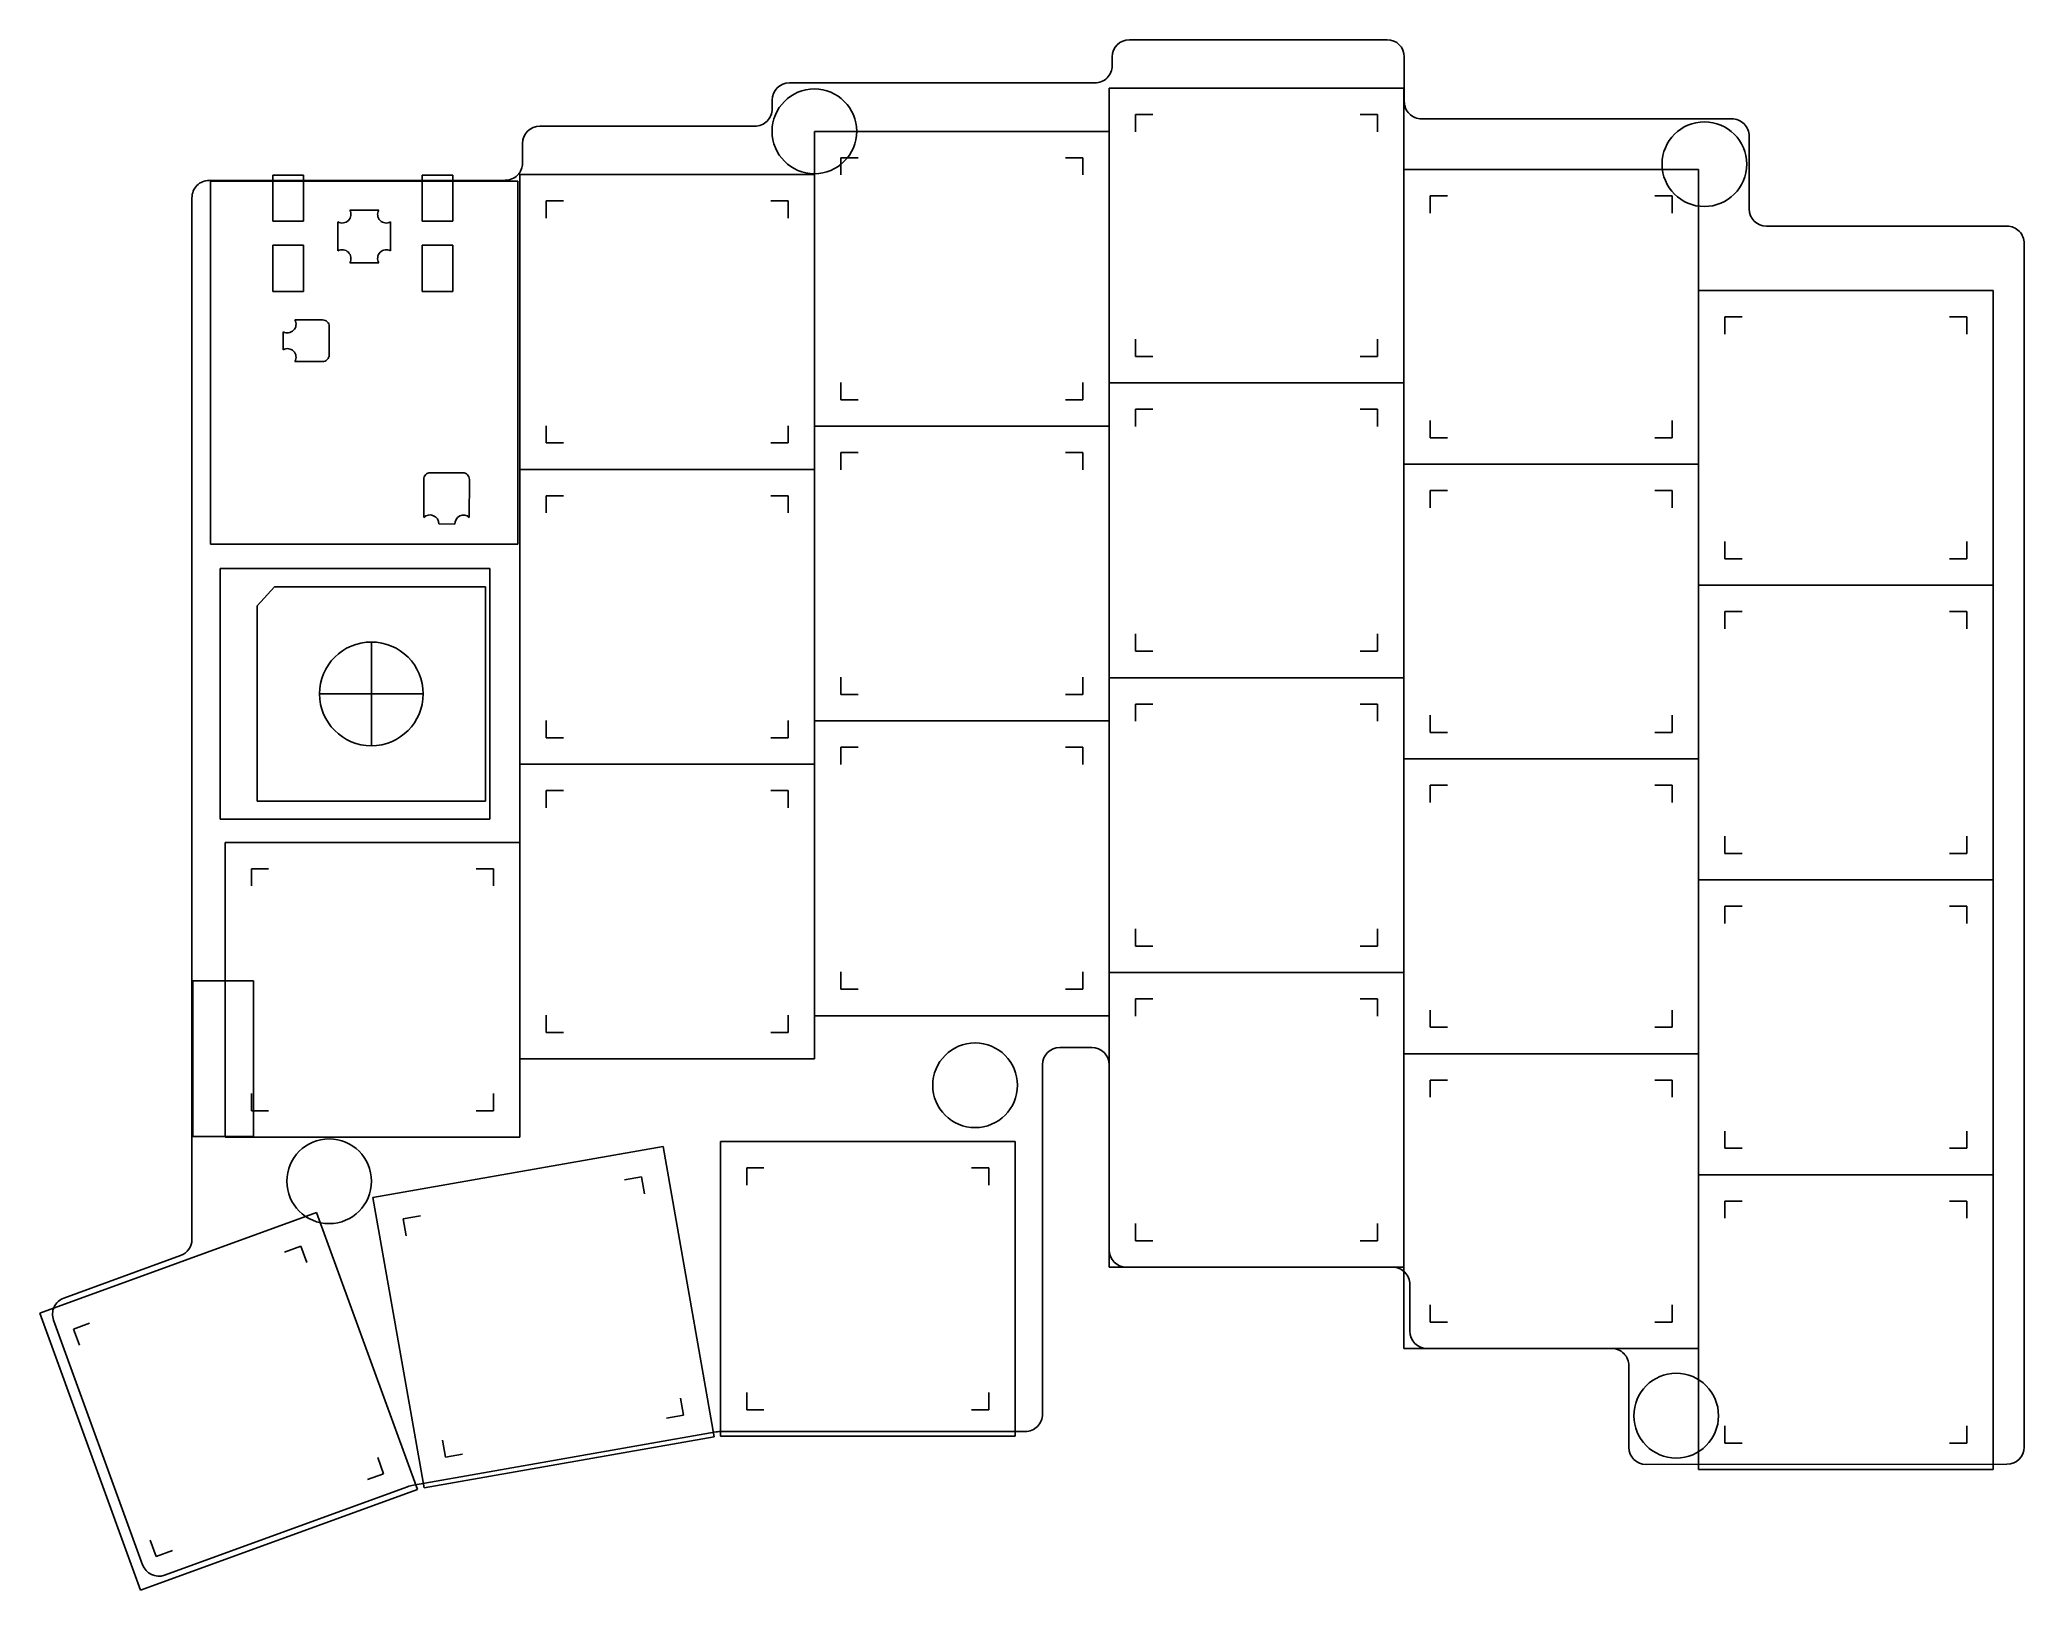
# Model space of a CAD drawing. Extents: x 96 to 210, y -140 to -50.
import ezdxf

# ---------------------------------------------------------------- set-up
doc = ezdxf.new("R2010")
doc.units = 0
doc.layers.add('BLACK', color=7, linetype='CONTINUOUS')

msp = doc.modelspace()

# ---------------------------------------------------------------- linework, layer by layer
at = {"layer": 'BLACK', "linetype": 'CONTINUOUS'}
for p, q in [((158.549997, -49.98), (173.45, -49.98)), ((157.549997, -51.48), (157.549997, -50.98)), ((174.45, -50.98), (174.45, -53.56)), ((138.88, -52.48), (156.549997, -52.48)), ((157.3775, -69.8325), (157.3775, -52.7825)), ((157.3775, -52.7825), (174.4275, -52.7825)), ((174.4275, -52.7825), (174.4275, -69.8325)), ((137.88, -53.979995), (137.88, -53.48)), ((124.44, -54.98), (136.88, -54.979995)), ((158.9, -54.305), (158.9, -55.305)), ((159.9, -54.305), (158.9, -54.305)), ((171.9, -54.305), (172.9, -54.305)), ((172.9, -54.305), (172.9, -55.305)), ((175.45, -54.56), (193.4, -54.56)), ((123.44, -57.11), (123.44, -55.98)), ((140.3275, -72.3327), (140.3275, -55.2827)), ((140.3275, -55.2827), (157.3775, -55.2827)), ((157.3775, -55.2827), (157.3775, -72.3327)), ((194.4, -55.56), (194.4, -59.77)), ((141.85, -56.8052), (141.85, -57.8052)), ((142.85, -56.8052), (141.85, -56.8052)), ((154.85, -56.8052), (155.85, -56.8052)), ((155.85, -56.8052), (155.85, -57.8052)), ((122.44, -58.11), (105.31, -58.12)), ((123.17, -58.16), (105.39, -58.16)), ((105.39, -58.16), (105.39, -79.16)), ((108.994189, -60.477187), (108.994189, -57.810187)), ((108.994189, -57.810187), (110.772189, -57.810187)), ((110.772189, -57.810187), (110.772189, -60.477187)), ((117.630197, -57.810187), (119.408197, -57.810187)), ((117.630197, -60.477187), (117.630197, -57.810187)), ((119.408197, -57.810187), (119.408197, -60.477187)), ((123.17, -79.16), (123.17, -58.16)), ((123.2775, -74.833), (123.2775, -57.783)), ((123.2775, -57.783), (140.3275, -57.783)), ((140.3275, -57.783), (140.3275, -74.833)), ((174.4275, -74.533), (174.4275, -57.483)), ((174.4275, -57.483), (191.4775, -57.483)), ((191.4775, -57.483), (191.4775, -74.533)), ((104.307992, -119.370303), (104.31, -59.12)), ((124.8, -59.3055), (124.8, -60.3055)), ((125.8, -59.3055), (124.8, -59.3055)), ((137.8, -59.3055), (138.8, -59.3055)), ((138.8, -59.3055), (138.8, -60.3055)), ((175.95, -59.0055), (175.95, -60.0055)), ((176.95, -59.0055), (175.95, -59.0055)), ((188.95, -59.0055), (189.95, -59.0055)), ((189.95, -59.0055), (189.95, -60.0055)), ((110.772189, -60.477187), (108.994189, -60.477187)), ((112.756, -62.1962), (112.756, -60.5198)), ((113.4418, -59.834), (115.1182, -59.834)), ((115.804, -62.1962), (115.804, -60.5198)), ((119.408197, -60.477187), (117.630197, -60.477187)), ((195.4, -60.77), (209.32, -60.77)), ((108.994189, -61.874187), (110.772189, -61.874187)), ((108.994189, -64.541187), (108.994189, -61.874187)), ((110.772189, -61.874187), (110.772189, -64.541187)), ((117.630197, -61.874187), (119.408197, -61.874187)), ((117.630197, -64.541187), (117.630197, -61.874187)), ((119.408197, -61.874187), (119.408197, -64.541187)), ((210.32, -61.77), (210.318, -131.383)), ((113.4418, -62.882), (115.1182, -62.882)), ((110.772189, -64.541187), (108.994189, -64.541187)), ((119.408197, -64.541187), (117.630197, -64.541187)), ((191.4775, -81.5325), (191.4775, -64.4825)), ((191.4775, -64.4825), (208.5275, -64.4825)), ((208.5275, -64.4825), (208.5275, -81.5325)), ((110.2699, -66.187), (111.8701, -66.187)), ((112.2511, -66.568), (112.248, -68.216)), ((193, -66.005), (193, -67.005)), ((194, -66.005), (193, -66.005)), ((206, -66.005), (207, -66.005)), ((207, -66.005), (207, -67.005)), ((109.5841, -67.9142), (109.5841, -66.8728)), ((158.9, -67.305), (158.9, -68.305)), ((172.9, -67.305), (172.9, -68.305)), ((111.8571, -68.597), (110.2699, -68.6)), ((158.9, -68.305), (159.9, -68.305)), ((172.9, -68.305), (171.9, -68.305)), ((141.85, -69.8052), (141.85, -70.8052)), ((155.85, -69.8052), (155.85, -70.8052)), ((174.4275, -69.8325), (157.3775, -69.8325)), ((157.3775, -86.8825), (157.3775, -69.8325)), ((157.3775, -69.8325), (174.4275, -69.8325)), ((174.4275, -69.8325), (174.4275, -86.8825)), ((141.85, -70.8052), (142.85, -70.8052)), ((155.85, -70.8052), (154.85, -70.8052)), ((124.8, -72.3055), (124.8, -73.3055)), ((138.8, -72.3055), (138.8, -73.3055)), ((157.3775, -72.3327), (140.3275, -72.3327)), ((140.3275, -89.3827), (140.3275, -72.3327)), ((140.3275, -72.3327), (157.3775, -72.3327)), ((157.3775, -72.3327), (157.3775, -89.3827)), ((158.9, -71.355), (158.9, -72.355)), ((159.9, -71.355), (158.9, -71.355)), ((171.9, -71.355), (172.9, -71.355)), ((172.9, -71.355), (172.9, -72.355)), ((175.95, -72.0055), (175.95, -73.0055)), ((189.95, -72.0055), (189.95, -73.0055)), ((124.8, -73.3055), (125.8, -73.3055)), ((138.8, -73.3055), (137.8, -73.3055)), ((175.95, -73.0055), (176.95, -73.0055)), ((189.95, -73.0055), (188.95, -73.0055)), ((141.85, -73.8552), (141.85, -74.8552)), ((142.85, -73.8552), (141.85, -73.8552)), ((154.85, -73.8552), (155.85, -73.8552)), ((155.85, -73.8552), (155.85, -74.8552)), ((191.4775, -74.533), (174.4275, -74.533)), ((174.4275, -91.583), (174.4275, -74.533)), ((174.4275, -74.533), (191.4775, -74.533)), ((191.4775, -74.533), (191.4775, -91.583)), ((117.723421, -77.614281), (117.719, -75.410006)), ((118.1, -75.029006), (119.979999, -75.029001)), ((120.360999, -75.410001), (120.356052, -77.607617)), ((123.2775, -91.883), (123.2775, -74.833)), ((123.2775, -74.833), (140.3275, -74.833)), ((140.3275, -74.833), (123.2775, -74.833)), ((140.3275, -74.833), (140.3275, -91.883)), ((124.8, -76.3555), (124.8, -77.3555)), ((125.8, -76.3555), (124.8, -76.3555)), ((137.8, -76.3555), (138.8, -76.3555)), ((138.8, -76.3555), (138.8, -77.3555)), ((175.95, -76.0555), (175.95, -77.0555)), ((176.95, -76.0555), (175.95, -76.0555)), ((188.95, -76.0555), (189.95, -76.0555)), ((189.95, -76.0555), (189.95, -77.0555)), ((119.519096, -78.006362), (118.590693, -77.989575)), ((105.39, -79.16), (123.17, -79.16)), ((193, -79.005), (193, -80.005)), ((207, -79.005), (207, -80.005)), ((193, -80.005), (194, -80.005)), ((207, -80.005), (206, -80.005)), ((105.94, -80.57), (105.94, -95.07)), ((105.94, -80.57), (121.54, -80.57)), ((121.54, -95.07), (121.54, -80.57)), ((108.09, -82.72), (109.09, -81.62)), ((109.09, -81.62), (121.29, -81.62)), ((121.29, -81.62), (121.29, -94.02)), ((208.5275, -81.5325), (191.4775, -81.5325)), ((191.4775, -98.5825), (191.4775, -81.5325)), ((191.4775, -81.5325), (208.5275, -81.5325)), ((208.5275, -81.5325), (208.5275, -98.5825)), ((108.09, -94.02), (108.09, -82.72)), ((193, -83.055), (193, -84.055)), ((194, -83.055), (193, -83.055)), ((206, -83.055), (207, -83.055)), ((207, -83.055), (207, -84.055)), ((114.69, -84.82), (114.69, -90.82)), ((158.9, -84.355), (158.9, -85.355)), ((172.9, -84.355), (172.9, -85.355)), ((158.9, -85.355), (159.9, -85.355)), ((172.9, -85.355), (171.9, -85.355)), ((141.85, -86.8552), (141.85, -87.8552)), ((155.85, -86.8552), (155.85, -87.8552)), ((157.3775, -103.9325), (157.3775, -86.8825)), ((157.3775, -86.8825), (174.4275, -86.8825)), ((174.4275, -86.8825), (157.3775, -86.8825)), ((174.4275, -86.8825), (174.4275, -103.9325)), ((111.69, -87.82), (117.69, -87.82)), ((141.85, -87.8552), (142.85, -87.8552)), ((155.85, -87.8552), (154.85, -87.8552)), ((158.9, -88.405), (158.9, -89.405)), ((159.9, -88.405), (158.9, -88.405)), ((171.9, -88.405), (172.9, -88.405)), ((172.9, -88.405), (172.9, -89.405)), ((124.8, -89.3555), (124.8, -90.3555)), ((138.8, -89.3555), (138.8, -90.3555)), ((140.3275, -106.4327), (140.3275, -89.3827)), ((140.3275, -89.3827), (157.3775, -89.3827)), ((157.3775, -89.3827), (140.3275, -89.3827)), ((157.3775, -89.3827), (157.3775, -106.4327)), ((175.95, -89.0555), (175.95, -90.0555)), ((189.95, -89.0555), (189.95, -90.0555)), ((124.8, -90.3555), (125.8, -90.3555)), ((138.8, -90.3555), (137.8, -90.3555)), ((175.95, -90.0555), (176.95, -90.0555)), ((189.95, -90.0555), (188.95, -90.0555)), ((141.85, -90.9052), (141.85, -91.9052)), ((142.85, -90.9052), (141.85, -90.9052)), ((154.85, -90.9052), (155.85, -90.9052)), ((155.85, -90.9052), (155.85, -91.9052)), ((174.4275, -108.633), (174.4275, -91.583)), ((174.4275, -91.583), (191.4775, -91.583)), ((191.4775, -91.583), (174.4275, -91.583)), ((191.4775, -91.583), (191.4775, -108.633)), ((140.3275, -91.883), (123.2775, -91.883)), ((123.2775, -108.933), (123.2775, -91.883)), ((123.2775, -91.883), (140.3275, -91.883)), ((140.3275, -91.883), (140.3275, -108.933)), ((121.29, -94.02), (108.09, -94.02)), ((124.8, -93.4055), (124.8, -94.4055)), ((125.8, -93.4055), (124.8, -93.4055)), ((137.8, -93.4055), (138.8, -93.4055)), ((138.8, -93.4055), (138.8, -94.4055)), ((175.95, -93.1055), (175.95, -94.1055)), ((176.95, -93.1055), (175.95, -93.1055)), ((188.95, -93.1055), (189.95, -93.1055)), ((189.95, -93.1055), (189.95, -94.1055)), ((121.54, -95.07), (105.94, -95.07)), ((106.2275, -113.4575), (106.2275, -96.4075)), ((106.2275, -96.4075), (123.2775, -96.4075)), ((123.2775, -96.4075), (123.2775, -113.4575)), ((193, -96.055), (193, -97.055)), ((207, -96.055), (207, -97.055)), ((193, -97.055), (194, -97.055)), ((207, -97.055), (206, -97.055)), ((107.75, -97.93), (107.75, -98.93)), ((108.75, -97.93), (107.75, -97.93)), ((120.75, -97.93), (121.75, -97.93)), ((121.75, -97.93), (121.75, -98.93)), ((208.5275, -98.5825), (191.4775, -98.5825)), ((191.4775, -115.6325), (191.4775, -98.5825)), ((191.4775, -98.5825), (208.5275, -98.5825)), ((208.5275, -98.5825), (208.5275, -115.6325)), ((193, -100.105), (193, -101.105)), ((194, -100.105), (193, -100.105)), ((206, -100.105), (207, -100.105)), ((207, -100.105), (207, -101.105)), ((158.9, -101.405), (158.9, -102.405)), ((172.9, -101.405), (172.9, -102.405)), ((158.9, -102.405), (159.9, -102.405)), ((172.9, -102.405), (171.9, -102.405)), ((104.37, -104.42), (107.87, -104.42)), ((104.37, -113.42), (104.37, -104.42)), ((107.87, -104.42), (107.87, -113.42)), ((141.85, -103.9052), (141.85, -104.9052)), ((155.85, -103.9052), (155.85, -104.9052)), ((174.4275, -103.9325), (157.3775, -103.9325)), ((157.3775, -120.9825), (157.3775, -103.9325)), ((157.3775, -103.9325), (174.4275, -103.9325)), ((174.4275, -103.9325), (174.4275, -120.9825)), ((141.85, -104.9052), (142.85, -104.9052)), ((155.85, -104.9052), (154.85, -104.9052)), ((158.9, -105.455), (158.9, -106.455)), ((159.9, -105.455), (158.9, -105.455)), ((171.9, -105.455), (172.9, -105.455)), ((172.9, -105.455), (172.9, -106.455)), ((124.8, -106.4055), (124.8, -107.4055)), ((138.8, -106.4055), (138.8, -107.4055)), ((157.3775, -106.4327), (140.3275, -106.4327)), ((175.95, -106.1055), (175.95, -107.1055)), ((189.95, -106.1055), (189.95, -107.1055)), ((124.8, -107.4055), (125.8, -107.4055)), ((138.8, -107.4055), (137.8, -107.4055)), ((175.95, -107.1055), (176.95, -107.1055)), ((189.95, -107.1055), (188.95, -107.1055)), ((140.3275, -108.933), (123.2775, -108.933)), ((154.52, -108.27), (156.37, -108.27)), ((191.4775, -108.633), (174.4275, -108.633)), ((174.4275, -125.683), (174.4275, -108.633)), ((174.4275, -108.633), (191.4775, -108.633)), ((191.4775, -108.633), (191.4775, -125.683)), ((153.522874, -129.482874), (153.52, -109.27)), ((157.37, -109.27), (157.37, -119.98)), ((175.95, -110.1555), (175.95, -111.1555)), ((176.95, -110.1555), (175.95, -110.1555)), ((188.95, -110.1555), (189.95, -110.1555)), ((189.95, -110.1555), (189.95, -111.1555)), ((107.75, -110.93), (107.75, -111.93)), ((121.75, -110.93), (121.75, -111.93)), ((107.75, -111.93), (108.75, -111.93)), ((121.75, -111.93), (120.75, -111.93)), ((107.87, -113.42), (104.37, -113.42)), ((123.2775, -113.4575), (106.2275, -113.4575)), ((193, -113.105), (193, -114.105)), ((207, -113.105), (207, -114.105)), ((114.777032, -116.956448), (131.568005, -113.995746)), ((131.568005, -113.995746), (134.528706, -130.786718)), ((134.8825, -130.7625), (134.8825, -113.7125)), ((134.8825, -113.7125), (151.9325, -113.7125)), ((151.9325, -113.7125), (151.9325, -130.7625)), ((193, -114.105), (194, -114.105)), ((207, -114.105), (206, -114.105)), ((129.343282, -115.934012), (130.32809, -115.760363)), ((130.32809, -115.760363), (130.501738, -116.745171)), ((136.405, -115.235), (136.405, -116.235)), ((137.405, -115.235), (136.405, -115.235)), ((149.405, -115.235), (150.405, -115.235)), ((150.405, -115.235), (150.405, -116.235)), ((191.4775, -132.6825), (191.4775, -115.6325)), ((191.4775, -115.6325), (208.5275, -115.6325)), ((208.5275, -115.6325), (191.4775, -115.6325)), ((208.5275, -115.6325), (208.5275, -132.6825)), ((117.737734, -133.74742), (114.777032, -116.956448)), ((95.503038, -123.64875), (111.524797, -117.817307)), ((111.524797, -117.817307), (117.356241, -133.839066)), ((117.525589, -118.01779), (116.540781, -118.191438)), ((116.540781, -118.191438), (116.71443, -119.176246)), ((193, -117.155), (193, -118.155)), ((194, -117.155), (193, -117.155)), ((206, -117.155), (207, -117.155)), ((207, -117.155), (207, -118.155)), ((158.9, -118.455), (158.9, -119.455)), ((172.9, -118.455), (172.9, -119.455)), ((103.65, -120.31), (96.902, -122.764)), ((109.67045, -120.112445), (110.610142, -119.770425)), ((110.610142, -119.770425), (110.952162, -120.710117)), ((158.9, -119.455), (159.9, -119.455)), ((172.9, -119.455), (171.9, -119.455)), ((174.4275, -120.9825), (157.3775, -120.9825)), ((158.37, -120.98), (173.769998, -120.98)), ((174.769998, -121.98), (174.769998, -124.679999)), ((101.334481, -139.670509), (95.503038, -123.64875)), ((175.95, -123.1555), (175.95, -124.1555)), ((189.95, -123.1555), (189.95, -124.1555)), ((96.304311, -124.045705), (101.453926, -138.194862)), ((98.394138, -124.216687), (97.454446, -124.558707)), ((97.454446, -124.558707), (97.796466, -125.498399)), ((175.95, -124.1555), (176.95, -124.1555)), ((189.95, -124.1555), (188.95, -124.1555)), ((191.4775, -125.683), (174.4275, -125.683)), ((175.769998, -125.679999), (186.444998, -125.68)), ((187.444998, -126.68), (187.44, -131.4)), ((132.585516, -128.562864), (132.759165, -129.547672)), ((136.405, -128.235), (136.405, -129.235)), ((150.405, -128.235), (150.405, -129.235)), ((132.759165, -129.547672), (131.774357, -129.72132)), ((136.405, -129.235), (137.405, -129.235)), ((150.405, -129.235), (149.405, -129.235)), ((117.120892, -133.594498), (134.63, -130.506931)), ((134.528706, -130.786718), (117.737734, -133.74742)), ((151.9325, -130.7625), (134.8825, -130.7625)), ((134.951016, -130.481), (152.522874, -130.482874)), ((193, -130.155), (193, -131.155)), ((207, -130.155), (207, -131.155)), ((115.056404, -131.986429), (115.398424, -132.926121)), ((118.798208, -130.993939), (118.971856, -131.978747)), ((118.971856, -131.978747), (119.956664, -131.805098)), ((193, -131.155), (194, -131.155)), ((207, -131.155), (206, -131.155)), ((115.398424, -132.926121), (114.458732, -133.268141)), ((188.444998, -132.4), (209.318, -132.383)), ((208.5275, -132.6825), (191.4775, -132.6825)), ((117.356241, -133.839066), (101.334481, -139.670509)), ((102.723149, -138.797), (116.782857, -133.680274)), ((101.900708, -136.774711), (102.242728, -137.714403)), ((102.242728, -137.714403), (103.18242, -137.372383))]:
    msp.add_line(p, q, dxfattribs=at)
at = {"layer": 'BLACK'}
for centre, radius in [((140.32, -55.28), 2.45), ((191.81, -57.18), 2.45), ((114.69, -87.82), 3), ((149.62, -110.46), 2.45), ((112.25, -116.01), 2.45), ((190.18, -129.57), 2.45)]:
    msp.add_circle(centre, radius, dxfattribs=at)
for centre, radius, start, end in [((158.55, -50.98), 1.000003, 90.00017189, 180), ((173.4499, -50.9801), 1.0001, 0.00572901, 89.99427099), ((156.55, -51.48), 0.999997, -90.00017189, 0), ((138.8801, -53.4801), 1.0001, 90.00572901, 179.99427099), ((175.4499, -53.5601), 0.9999, -180.00573015, -89.99426985), ((124.4401, -55.9801), 1.0001, 90.00572901, 179.99427099), ((136.8801, -53.9801), 0.9999, -90.00573018, 0.00601666), ((193.4002, -55.5598), 0.9998, -0.01146145, 90.01146145), ((122.4401, -57.1101), 0.9999, -90.00573015, 0.00573015), ((105.3099, -59.1199), 0.9999, -270.00573015, -179.99426985), ((113.003753, -60.081753), 0.503256, -119.49186786, 29.49186786), ((115.55625, -60.08175), 0.503257, -209.49140242, -60.50859758), ((195.4002, -59.7698), 1.0002, -179.98854314, -90.01145686), ((209.3202, -61.7698), 0.9998, -0.01146145, 90.01146145), ((113.003753, -62.634247), 0.503256, -29.49186786, 119.49186786), ((115.556247, -62.634247), 0.503256, -299.49186786, -150.50813214), ((109.831853, -66.434753), 0.503256, -119.49186786, 29.49186786), ((111.870101, -66.567999), 0.380999, -0.00015038, 90.00015038), ((109.831853, -68.352247), 0.503256, -29.49186786, 119.49186786), ((111.867001, -68.216001), 0.380999, -90.00015038, 0.00015038), ((118.1, -75.41), 0.381, -270, -179.9990977), ((119.98, -75.41), 0.380999, -0.00015038, 90.00015038), ((118.08, -77.98), 0.510783, -1.07411462, 134.27501464), ((120.02, -77.98), 0.501597, -312.06424589, -176.98736859), ((154.5201, -109.2701), 1.0001, 90.00572901, 179.99427099), ((156.37, -109.27), 1, 0, 90), ((103.308, -119.3703), 0.999992, -70.00122913, -0.00017189), ((158.37, -119.98), 1, -180, -90), ((173.77, -121.98), 1, 0, 90.00011459), ((97.244, -123.7037), 0.999991, -250.00122913, -160.00074438), ((175.77, -124.68), 0.999999, -180.0000573, -90.00011459), ((186.445, -126.68), 1, 0, 90.00011459), ((152.5229, -129.4829), 0.999974, -90.00148973, 0.00148973), ((134.951, -132.4806), 1.999603, 89.99954154, 99.23777108), ((188.44, -131.4), 1, -180, -90), ((209.318, -131.383), 1, -90, 0), ((117.4416, -135.5675), 1.998891, 99.23257899, 109.24172407), ((102.3936, -137.8528), 1.000058, -159.99738151, -70.75975775)]:
    msp.add_arc(centre, radius, start, end, dxfattribs=at)

doc.saveas('drawing.dxf')
